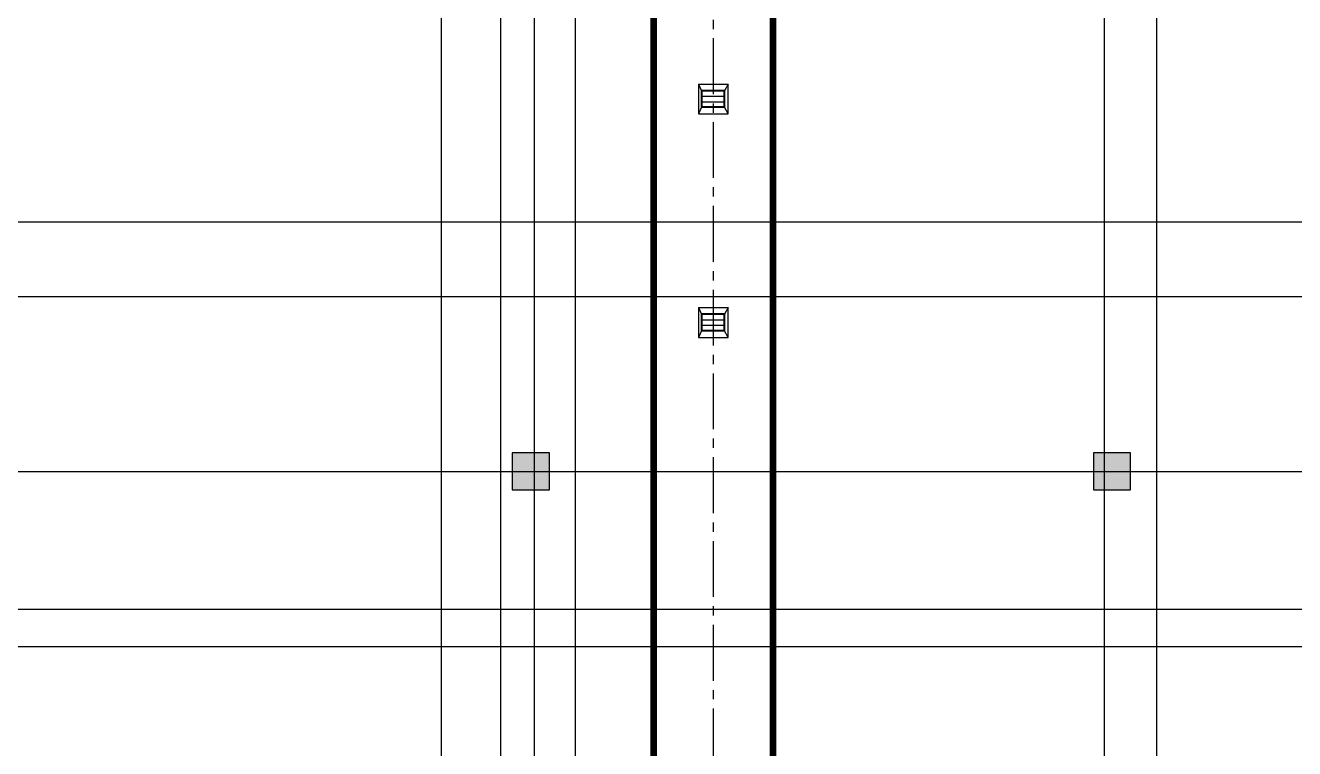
# Model space of a CAD drawing. Extents: x 369444 to 684549, y -549309 to 575337.
# Drawn here: x 507143 to 524175, y 196284 to 205995 of the extents above; entities that cross this region are included whole.
import ezdxf

# ---------------------------------------------------------------- set-up
doc = ezdxf.new("R2010")
doc.units = 0
doc.header["$LTSCALE"] = 1000
doc.header["$MEASUREMENT"] = 0
doc.linetypes.add('CENTER2', pattern=[1.125, 0.75, -0.125, 0.125, -0.125])
doc.linetypes.add('DASH', pattern=[0.35, 0.25, -0.1])
for name, color, linetype in [('COLUMN', 9, 'Continuous'), ('DOTE', 1, 'Continuous'), ('DUCT-排烟中心线', 5, 'CENTER2'), ('DUCT-排烟管', 2, 'Continuous'), ('二期轮廓线', 8, 'DASH'), ('风管标注', 3, 'Continuous')]:
    doc.layers.add(name, color=color, linetype=linetype)

# ---------------------------------------------------------------- blocks, each defined once
blk = doc.blocks.new('column500')
h = blk.add_hatch(color=0)
h.dxf.hatch_style = 1
h.paths.add_polyline_path([(-216381, -381440), (-215881, -381440), (-215881, -380940), (-216381, -380940)])
at = {"color": 0}
blk.add_lwpolyline([(-216381, -381440), (-215881, -381440), (-215881, -380940), (-216381, -380940)], close=True, dxfattribs=at)
blk = doc.blocks.new('N-风管')
at = {"color": 0, "linetype": 'Continuous'}
for p, q in [((38489352130.576378, 3905299679.868916, 2600), (38489352530.576378, 3905299679.868916, 2600)), ((38489352130.576378, 3905296679.868916, 2600), (38489352530.576378, 3905296679.868916, 2600))]:
    blk.add_line(p, q, dxfattribs=at)
at = {"color": 0}
for p, q in [((38489352130.576378, 3905299679.868916, 2600), (38489352130.576378, 3905299279.868916, 2600)), ((38489352130.576378, 3905299679.868916, 2600), (38489352170.576378, 3905299590.980027, 2600)), ((38489352530.576378, 3905299679.868916, 2600), (38489352482.576378, 3905299590.980027, 2600)), ((38489352530.576378, 3905299279.868916, 2600), (38489352530.576378, 3905299679.868916, 2600)), ((38489352170.576378, 3905299368.757804, 2600), (38489352130.576378, 3905299279.868916, 2600)), ((38489352170.576378, 3905299516.905952, 2600), (38489352482.576378, 3905299516.905952, 2600)), ((38489352170.576378, 3905299442.831879, 2600), (38489352482.576378, 3905299442.831879, 2600)), ((38489352530.576378, 3905299279.868916, 2600), (38489352482.576378, 3905299368.757804, 2600)), ((38489352130.576378, 3905299279.868916, 2600), (38489352530.576378, 3905299279.868916, 2600)), ((38489352130.576378, 3905296679.868916, 2600), (38489352130.576378, 3905296279.868916, 2600)), ((38489352130.576378, 3905296679.868916, 2600), (38489352170.576378, 3905296590.980027, 2600)), ((38489352530.576378, 3905296679.868916, 2600), (38489352482.576378, 3905296590.980027, 2600)), ((38489352530.576378, 3905296279.868916, 2600), (38489352530.576378, 3905296679.868916, 2600)), ((38489352170.576378, 3905296516.905952, 2600), (38489352482.576378, 3905296516.905952, 2600)), ((38489352170.576378, 3905296368.757804, 2600), (38489352130.576378, 3905296279.868916, 2600)), ((38489352170.576378, 3905296442.831879, 2600), (38489352482.576378, 3905296442.831879, 2600)), ((38489352530.576378, 3905296279.868916, 2600), (38489352482.576378, 3905296368.757804, 2600)), ((38489352130.576378, 3905296279.868916, 2600), (38489352530.576378, 3905296279.868916, 2600))]:
    blk.add_line(p, q, dxfattribs=at)
at = {"color": 0, "lineweight": 40}
for p, q in [((38489352170.576378, 3905299590.980027, 2600), (38489352170.576378, 3905299368.757804, 2600)), ((38489352482.576378, 3905299590.980027, 2600), (38489352170.576378, 3905299590.980027, 2600)), ((38489352482.576378, 3905299368.757804, 2600), (38489352482.576378, 3905299590.980027, 2600)), ((38489352482.576378, 3905299368.757804, 2600), (38489352170.576378, 3905299368.757804, 2600)), ((38489352170.576378, 3905296590.980027, 2600), (38489352170.576378, 3905296368.757804, 2600)), ((38489352482.576378, 3905296590.980027, 2600), (38489352170.576378, 3905296590.980027, 2600)), ((38489352482.576378, 3905296368.757804, 2600), (38489352482.576378, 3905296590.980027, 2600)), ((38489352482.576378, 3905296368.757804, 2600), (38489352170.576378, 3905296368.757804, 2600))]:
    blk.add_line(p, q, dxfattribs=at)
at = {"layer": 'DUCT-排烟中心线', "color": 0}
blk.add_line((38489352330.576378, 3905303669.919162), (38489352330.576378, 3905289855.468915), dxfattribs=at)
at = {"layer": 'DUCT-排烟管', "color": 0, "const_width": 90}
for points in [[(38489351530.576378, 3905303669.919162), (38489351530.576378, 3905289855.468915)], [(38489353130.576378, 3905289855.468915), (38489353130.576378, 3905303669.919162)]]:
    blk.add_lwpolyline(points, dxfattribs=at)

msp = doc.modelspace()

# ---------------------------------------------------------------- linework, layer by layer
at = {"layer": 'DOTE', "color": 8}
for p, q in [((513524.5, 59364.2), (513524.5, 476704.8)), ((514524.5, 59364.2), (514524.5, 476704.8)), ((521624.5, 59364.2), (521624.5, 476704.8)), ((522324.5, 59364.2), (522324.5, 476704.8)), ((512724.5, 59364.2), (512724.5, 261807)), ((513974.5, 59364.2), (513974.5, 261807))]:
    msp.add_line(p, q, dxfattribs=at)
at = {"layer": 'DOTE', "color": 8, "lineweight": -2}
for p, q in [((377844.4, 203357), (624570.9, 203357)), ((377844.4, 202357), (624570.9, 202357)), ((377844.4, 200007), (624570.9, 200007)), ((377844.4, 198157), (624570.9, 198157)), ((377844.4, 197657), (624570.9, 197657))]:
    msp.add_line(p, q, dxfattribs=at)
at = {"layer": '二期轮廓线', "ltscale": 6}
msp.add_lwpolyline([(380274.6, 203357), (599524.6, 203357), (599524.6, 204707), (600424.6, 204707), (600424.6, 218107), (610674.6, 218107), (610674.6, 217107), (610674.6, 217107), (614474.6, 217107), (614474.6, 226657), (605824.6, 226657), (605824.6, 239057), (599524.6, 239057), (599524.6, 249357.4), (600424.6, 249357.4), (600424.6, 259157)], dxfattribs=at)

# ---------------------------------------------------------------- block references
at = {"layer": 'COLUMN', "color": 8, "rotation": 270}
for p in [(895114.4, -16123.9), (902914.4, -16123.9)]:
    msp.add_blockref('column500', p, dxfattribs=at)
at = {"layer": '风管标注', "color": 8}
msp.add_blockref('N-风管', (-38488835956.2, -3905094473.4), dxfattribs=at)

doc.saveas('drawing.dxf')
